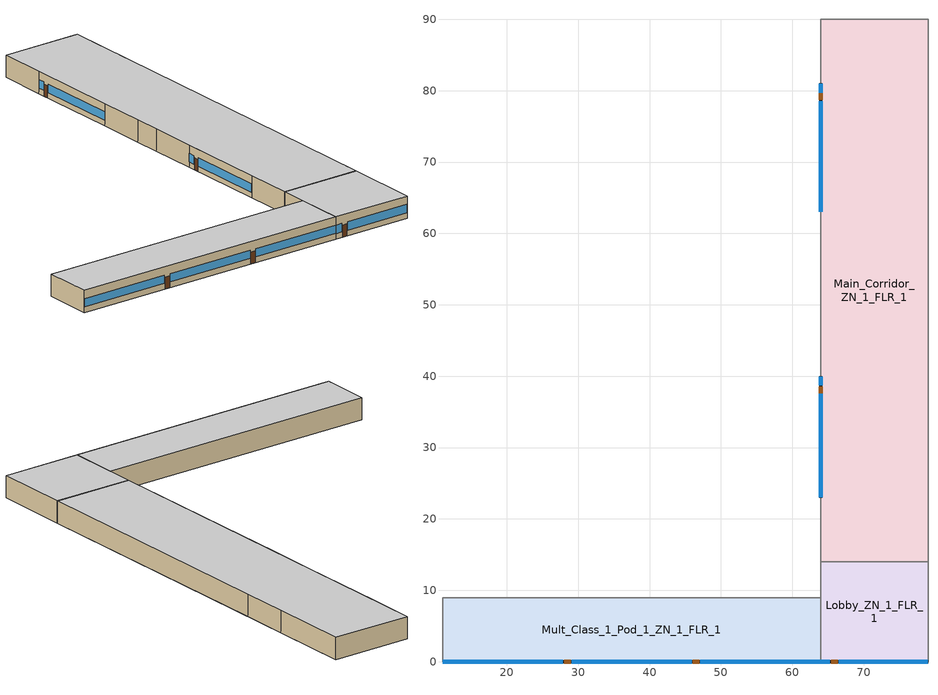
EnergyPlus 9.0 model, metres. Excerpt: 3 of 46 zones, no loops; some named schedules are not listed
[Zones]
Mult_Class_1_Pod_1_ZN_1_FLR_1
 floor ground (Mult_Class_1_Pod_1_ZN_1_FLR_1_Floor_Ffactor): 11,9 64,9 64,0 11,0 z0
 wall outside (nonres_ext_wall): 11,0 64,0 z0:4
 wall to Lobby_ZN_1_FLR_1 (int_wall): 64,0 64,9 z0:4
 wall to Corridor_Pod_1_ZN_1_FLR_1 (int_wall): 64,9 11,9 z0:4
 wall to Corner_Class_1_Pod_1_ZN_1_FLR_1 (int_wall): 11,9 11,0 z0:4
 window (NonresWindow_U_0.37_SHGC_0.36): 11.05,0 27.87,0 / 29.09,0 45.91,0 / 47.13,0 63.95,0 z1.03:2.5
 door (Swinging Door_con): 28.05,0 28.96,0 / 46.08,0 46.99,0 z0:2.13
 ceiling to Mult_Class_1_Pod_1_ZN_1_FLR_2 (int_slab_ceiling): 11,0 64,0 64,9 11,9 z4
Main_Corridor_ZN_1_FLR_1
 floor ground (Main_Corridor_ZN_1_FLR_1_Floor_Ffactor): 64,90 79,90 79,14 64,14 z0
 wall outside (nonres_ext_wall): 64,81 64,63 / 64,40 64,23 z0:4
 wall to Lobby_ZN_1_FLR_1 (int_wall): 64,14 79,14 z0:4
 wall to Gym_ZN_1_FLR_1 (int_wall): 79,14 79,66 z0:4
 wall to Mech_ZN_1_FLR_1 (int_wall): 79,66 79,75 z0:4
 wall to Auditorium_ZN_1_FLR_1 (nonres_ext_wall): 79,75 79,90 z0:4
 wall to Bathrooms_ZN_1_FLR_1 (int_wall): 79,90 64,90 z0:4
 wall to Mult_Class_1_Pod_3_ZN_1_FLR_1 (int_wall): 64,90 64,81 z0:4
 wall to Mult_Class_2_Pod_2_ZN_1_FLR_1 (int_wall): 64,63 64,54 z0:4
 wall to Corridor_Pod_2_ZN_1_FLR_1 (int_wall): 64,54 64,49 z0:4
 wall to Mult_Class_1_Pod_2_ZN_1_FLR_1 (int_wall): 64,49 64,40 z0:4
 wall to Mult_Class_2_Pod_1_ZN_1_FLR_1 (int_wall): 64,23 64,14 z0:4
 window (NonresWindow_U_0.37_SHGC_0.36): 64,80.95 64,79.73 / 64,78.51 64,63.05 z1:2.51; 64,39.95 64,38.73 / 64,37.51 64,23.05 z0.99:2.51
 door (Swinging Door_con): 64,79.62 64,78.7 / 64,38.55 64,37.63 z0:2.13
 ceiling to Main_Corridor_ZN_1_FLR_2 (int_slab_ceiling): 64,14 79,14 79,90 64,90 z4
Lobby_ZN_1_FLR_1
 floor ground (Lobby_ZN_1_FLR_1_Floor_Ffactor): 64,14 79,14 79,0 64,0 z0
 wall outside (nonres_ext_wall): 64,0 79,0 z0:4
 wall to Offices_ZN_1_FLR_1 (int_wall): 79,0 79,14 z0:4
 wall to Corridor_Pod_1_ZN_1_FLR_1 (int_wall): 64,14 64,9 z0:4
 window (NonresWindow_U_0.37_SHGC_0.36): 64.05,0 65.27,0 / 66.49,0 78.95,0 z0.97:2.51
 door (Swinging Door_con): 65.43,0 66.35,0 z0:2.13
 ceiling to Lobby_ZN_1_FLR_2 (int_slab_ceiling): 64,0 79,0 79,14 64,14 z4
[Building]
SchoolSecondary: North Axis {deg}=0; Terrain=City; Loads Convergence Tolerance Value=0.04; Temperature Convergence Tolerance Value {deltaC}=0.2; Solar Distribution=FullInteriorAndExterior; Maximum Number of Warmup Days=25; Minimum Number of Warmup Days=6
[Site:Location]
Site:Location=New.York-John.F.Kennedy.Intl.AP_NY_USA WMO=744860; Latitude {N+ S-}=40.66; Longitude {W- E+}=-73.8; Time Zone Relative to GMT {GMT+/-}=-5; Elevation {m}=7
[SizingPeriod:DesignDay] Day of Month=21; Dry-Bulb Temperature Range Modifier Type=DefaultMultipliers; Humidity Condition Type=Wetbulb; Barometric Pressure {Pa}=101241; Rain {Yes/No}=No; Snow on ground {Yes/No}=No; Daylight Savings Time Indicator=No
Name | Month | Day Type | Maximum Dry-Bulb Temperature {C} | Daily Dry-Bulb Temperature Range {C} | Wetbulb at Maximum Dry-Bulb {C} | Wind Speed {m/s} design conditions vs. traditional 6.71 m/s (15 mph) | Wind Direction {Degrees; N=0, S=180} | Solar Model Indicator | Clearness {0.0 to 1.1} | Wind Speed {m/s} design conditions vs. traditional 3.35 m/s (7mph) | ASHRAE Clear Sky Optical Depth for Beam Irradiance (taub) | ASHRAE Clear Sky Optical Depth for Diffuse Irradiance (taud)
New.York-John.F.Kennedy.Intl.AP_NY_USA Ann Htg 99.6% Condns DB | 1 | WinterDesignDay | -10.7 | 0 | -10.7 | 7.5 | 320 | ASHRAEClearSky | 0
New.York-John.F.Kennedy.Intl.AP_NY_USA Ann Clg .4% Condns DB=>MWB | 7 | SummerDesignDay | 32.1 | 7.4 | 23.1 |  | 230 | ASHRAETau |  | 5.6 | 0.541 | 1.8
[Site:WaterMainsTemperature]
Calculation Method=CORRELATION; Annual average outdoor air temperature {C}=12.4667; Maximum difference in monthly average outdoor air temperatures {C}=25.2
[Site:GroundTemperature:FCfactorMethod]
January Ground Temperature {C}=14; February Ground Temperature {C}=7.3; March Ground Temperature {C}=3.3; April Ground Temperature {C}=1.2; May Ground Temperature {C}=-0.2; June Ground Temperature {C}=5.6; July Ground Temperature {C}=10.9; August Ground Temperature {C}=16.1; September Ground Temperature {C}=21.7; October Ground Temperature {C}=25; November Ground Temperature {C}=24.8; December Ground Temperature {C}=19.9
[Material:NoMass]
Opaque Door panel_con: MediumRough, 0.475964, 0.9, 0.7, 0.7
CP02 CARPET PAD: VeryRough, 0.21648, 0.9, 0.7, 0.8
Nonres_Exterior_Wall_Insulation: MediumSmooth, 2.368, 0.9, 0.7, 0.7
[Construction]
Swinging Door_con: Opaque Door panel_con
InteriorFurnishings: Std Wood 6inch
int_wall: G01 13mm gypsum board, G01 13mm gypsum board
int_slab_ceiling: CP02 CARPET PAD, 100mm Normalweight concrete floor
nonres_ext_wall: F07 25mm stucco, G01 16mm gypsum board, Nonres_Exterior_Wall_Insulation, G01 16mm gypsum board
NonresWindow_U_0.37_SHGC_0.36: Nonres Window Glazing Layer
[Material]
Name | Roughness | Thickness {m} | Conductivity {W/m-K} | Density {kg/m3} | Specific Heat {J/kg-K} | Thermal Absorptance | Solar Absorptance | Visible Absorptance | Absorptance:Thermal | Absorptance:Solar | Absorptance:Visible
Std Wood 6inch | MediumSmooth | 0.15 | 0.12 | 540 | 1210 | 0.9 | 0.7 | 0.7
F07 25mm stucco | Smooth | 0.0254 | 0.72 | 1856 | 840 | 0.9 | 0.7 | 0.7
G01 13mm gypsum board | Smooth | 0.0127 | 0.16 | 800 | 1090 |  |  |  | 0.9 | 0.7 | 0.5
G01 16mm gypsum board | MediumSmooth | 0.0159 | 0.16 | 800 | 1090
100mm Normalweight concrete floor | MediumRough | 0.1016 | 2.31 | 2322 | 832
[WindowMaterial:SimpleGlazingSystem]
Nonres Window Glazing Layer: U-Factor {W/m2-K}=2.10096; Solar Heat Gain Coefficient=0.36; Visible Transmittance=0.396
[Construction:FfactorGroundFloor] F-Factor=0.90012
Name | Area | PerimeterExposed
Mult_Class_1_Pod_1_ZN_1_FLR_1_Floor_Ffactor | 477 | 53
Main_Corridor_ZN_1_FLR_1_Floor_Ffactor | 1140 | 35
Lobby_ZN_1_FLR_1_Floor_Ffactor | 210 | 15
[Zone] Type=1; Multiplier=1; Ceiling Height {m}=4; Floor Area {m2}=autocalculate; Part of Total Floor Area=Yes
Name | Volume {m3}
Mult_Class_1_Pod_1_ZN_1_FLR_1 | 1908
Main_Corridor_ZN_1_FLR_1 | 4560
Lobby_ZN_1_FLR_1 | 840
[InternalMass] Construction=InteriorFurnishings
Name | Zone | Surface Area {m2}
Mult_Class_1_Pod_1_ZN_1_FLR_1_InternalMass_1 | Mult_Class_1_Pod_1_ZN_1_FLR_1 | 954
Main_Corridor_ZN_1_FLR_1_InternalMass_1 | Main_Corridor_ZN_1_FLR_1 | 2280
Lobby_ZN_1_FLR_1_InternalMass_1 | Lobby_ZN_1_FLR_1 | 420
[People]
Mult_Class_1_Pod_1_ZN_1_FLR_1: Zone or ZoneList=Mult_Class_1_Pod_1_ZN_1_FLR_1; Number of People Schedule=BLDG_OCC_SCH; Number of People Calculation Method=Area/Person; Zone Floor Area per Person {m2/person}=2.654; Fraction Radiant=0.3; Sensible Heat Fraction=AUTOCALCULATE; Activity Level Schedule=ACTIVITY_SCH; Enable ASHRAE 55 Comfort Warnings=No; Mean Radiant Temperature Calculation Type=ZoneAveraged; Work Efficiency Schedule=WORK_EFF_SCH; Clothing Insulation Calculation Method=ClothingInsulationSchedule; Clothing Insulation Schedule=CLOTHING_SCH; Air Velocity Schedule=AIR_VELO_SCH; Thermal Comfort Model 1 Type=FANGER
[Lights] Design Level Calculation Method=Watts/Area; Return Air Fraction=0; Fraction Radiant=0.37; Fraction Visible=0.2; Fraction Replaceable=1; Return Air Fraction Calculated from Plenum Temperature=No
Name | Zone or ZoneList | Schedule | Watts per Zone Floor Area {W/m2}
Mult_Class_1_Pod_1_ZN_1_FLR_1_Lights | Mult_Class_1_Pod_1_ZN_1_FLR_1 | BLDG_LIGHT_CLASSROOM_SCH | 7.64238
Main_Corridor_ZN_1_FLR_1_Lights | Main_Corridor_ZN_1_FLR_1 | BLDG_LIGHT_CORRIDOR_SCH | 4.4132
Lobby_ZN_1_FLR_1_Lights | Lobby_ZN_1_FLR_1 | BLDG_LIGHT_LOBBYFLR1_SCH | 9.04168
[ElectricEquipment] Schedule=BLDG_EQUIP_SCH; Design Level Calculation Method=EquipmentLevel; Fraction Latent=0; Fraction Radiant=0.5; Fraction Lost=0
Name | Zone or ZoneList | Design Level {W}
Mult_Class_1_Pod_1_ZN_1_FLR_1_PlugMisc_Equip | Mult_Class_1_Pod_1_ZN_1_FLR_1 | 4770
Main_Corridor_ZN_1_FLR_1_PlugMisc_Equip | Main_Corridor_ZN_1_FLR_1 | 4560
Lobby_ZN_1_FLR_1_PlugMisc_Equip | Lobby_ZN_1_FLR_1 | 840
[Daylighting:Controls] Daylighting Method=SplitFlux; Lighting Control Type=Continuousoff; Minimum Input Power Fraction for Continuous or ContinuousOff Dimming Control=0.2; Minimum Light Output Fraction for Continuous or ContinuousOff Dimming Control=0.2; Number of Stepped Control Steps=3; Probability Lighting will be Reset When Needed in Manual Stepped Control=1; Glare Calculation Azimuth Angle of View Direction Clockwise from Zone y-Axis {deg}=180; Maximum Allowable Discomfort Glare Index=22
Name | Zone | Glare Calculation Daylighting Reference Point | Daylighting Reference Point 1 | Fraction of Zone Controlled by Reference Point 1 | Illuminance Setpoint at Reference Point 1 {lux} | Daylighting Reference Point 2 | Fraction of Zone Controlled by Reference Point 2 | Illuminance Setpoint at Reference Point 2 {lux}
Mult_Class_1_Pod_1_ZN_1_FLR_1_DaylCtrl | Mult_Class_1_Pod_1_ZN_1_FLR_1 | Mult_Class_1_Pod_1_ZN_1_FLR_1_DaylRefPt1 | Mult_Class_1_Pod_1_ZN_1_FLR_1_DaylRefPt1 | 0.28 | 377 | Mult_Class_1_Pod_1_ZN_1_FLR_1_DaylRefPt2 | 0.28 | 377
Lobby_ZN_1_FLR_1_DaylCtrl | Lobby_ZN_1_FLR_1 | Lobby_ZN_1_FLR_1_DaylRefPt1 | Lobby_ZN_1_FLR_1_DaylRefPt1 | 0.18 | 269 | Lobby_ZN_1_FLR_1_DaylRefPt2 | 0.18 | 269
[ZoneInfiltration:DesignFlowRate] Temperature Term Coefficient=0; Velocity Squared Term Coefficient=0
Name | Zone or ZoneList | Schedule | Design Flow Rate Calculation Method | Flow per Exterior Surface Area {m3/s-m2} | Constant Term Coefficient | Velocity Term Coefficient | Design Flow Rate {m3/s}
Mult_Class_1_Pod_1_ZN_1_FLR_1_Infiltration | Mult_Class_1_Pod_1_ZN_1_FLR_1 | INFIL_SCH_PNNL | Flow/ExteriorArea | 0.00056896 | 0 | 0.224
Main_Corridor_ZN_1_FLR_1_Infiltration | Main_Corridor_ZN_1_FLR_1 | INFIL_SCH_PNNL | Flow/ExteriorArea | 0.00056896 | 0 | 0.224
Lobby_ZN_1_FLR_1_Infiltration | Lobby_ZN_1_FLR_1 | INFIL_SCH_PNNL | Flow/ExteriorArea | 0.00056896 | 0 | 0.224
Lobby_ZN_1_FLR_1_Door_Infiltration | Lobby_ZN_1_FLR_1 | INFIL_Door_Opening_SCH | Flow/Zone |  | 1 | 0 | 5.11449
[Exterior:Lights] Control Option=AstronomicalClock
Name | Schedule | Design Level {W}
Exterior_Lights_a | Exterior_lighting_schedule_a | 441.8
Exterior_Lights_b | Exterior_lighting_schedule_b_2016 | 2994.5
Exterior_Lights_c | Exterior_lighting_schedule_c_2016 | 2973.7
[EnergyManagementSystem:Program]
SET_Gym_ZN_1_FLR_1_Light_EMS_Program: SET Gym_ZN_1_FLR_1_LSr_IP=0.093*Gym_ZN_1_FLR_1_LSr/Gym_ZN_1_FLR_1_Area; IF (Gym_ZN_1_FLR_1_OSr <= 0) && (Gym_ZN_1_FLR_1_LSr_IP >= 0.02); SET Gym_ZN_1_FLR_1_LAr = 0.02*Gym_ZN_1_FLR_1_Area/0.09290304; ELSE; SET Gym_ZN_1_FLR_1_LAr = NULL; ENDIF
SET_Kitchen_ZN_1_FLR_1_Light_EMS_Program: SET Kitchen_ZN_1_FLR_1_LSr_IP=0.093*Kitchen_ZN_1_FLR_1_LSr/Kitchen_ZN_1_FLR_1_Area; IF (Kitchen_ZN_1_FLR_1_OSr <= 0) && (Kitchen_ZN_1_FLR_1_LSr_IP >= 0.02); SET Kitchen_ZN_1_FLR_1_LAr = 0.02*Kitchen_ZN_1_FLR_1_Area/0.09290304; ELSE; SET Kitchen_ZN_1_FLR_1_LAr = NULL; ENDIF
SET_Cafeteria_ZN_1_FLR_1_Light_EMS_Program: SET Cafeteria_ZN_1_FLR_1_LSr_IP=0.093*Cafeteria_ZN_1_FLR_1_LSr/Cafeteria_ZN_1_FLR_1_Area; IF (Cafeteria_ZN_1_FLR_1_OSr <= 0) && (Cafeteria_ZN_1_FLR_1_LSr_IP >= 0.02); SET Cafeteria_ZN_1_FLR_1_LAr = 0.02*Cafeteria_ZN_1_FLR_1_Area/0.09290304; ELSE; SET Cafeteria_ZN_1_FLR_1_LAr = NULL; ENDIF
SET_cCL1_Pod_1_ZN_1_FLR_2_Light_EMS_Program: SET cCL1_Pod_1_ZN_1_FLR_2_LSr_IP=0.093*cCL1_Pod_1_ZN_1_FLR_2_LSr/cCL1_Pod_1_ZN_1_FLR_2_Area; IF (cCL1_Pod_1_ZN_1_FLR_2_OSr <= 0) && (cCL1_Pod_1_ZN_1_FLR_2_LSr_IP >= 0.02); SET cCL1_Pod_1_ZN_1_FLR_2_LAr = 0.02*cCL1_Pod_1_ZN_1_FLR_2_Area/0.09290304; ELSE; SET cCL1_Pod_1_ZN_1_FLR_2_LAr = NULL; ENDIF
SET_mCl1_Pod_1_ZN_1_FLR_2_Light_EMS_Program: SET mCl1_Pod_1_ZN_1_FLR_2_LSr_IP=0.093*mCl1_Pod_1_ZN_1_FLR_2_LSr/mCl1_Pod_1_ZN_1_FLR_2_Area; IF (mCl1_Pod_1_ZN_1_FLR_2_OSr <= 0) && (mCl1_Pod_1_ZN_1_FLR_2_LSr_IP >= 0.02); SET mCl1_Pod_1_ZN_1_FLR_2_LAr = 0.02*mCl1_Pod_1_ZN_1_FLR_2_Area/0.09290304; ELSE; SET mCl1_Pod_1_ZN_1_FLR_2_LAr = NULL; ENDIF
SET_cPOD1_ZN_1_FLR_2_Light_EMS_Program: SET cPOD1_ZN_1_FLR_2_LSr_IP=0.093*cPOD1_ZN_1_FLR_2_LSr/cPOD1_ZN_1_FLR_2_Area; IF (cPOD1_ZN_1_FLR_2_OSr <= 0) && (cPOD1_ZN_1_FLR_2_LSr_IP >= 0.02); SET cPOD1_ZN_1_FLR_2_LAr = 0.02*cPOD1_ZN_1_FLR_2_Area/0.09290304; ELSE; SET cPOD1_ZN_1_FLR_2_LAr = NULL; ENDIF
SET_cCL2_Pod_1_ZN_1_FLR_2_Light_EMS_Program: SET cCL2_Pod_1_ZN_1_FLR_2_LSr_IP=0.093*cCL2_Pod_1_ZN_1_FLR_2_LSr/cCL2_Pod_1_ZN_1_FLR_2_Area; IF (cCL2_Pod_1_ZN_1_FLR_2_OSr <= 0) && (cCL2_Pod_1_ZN_1_FLR_2_LSr_IP >= 0.02); SET cCL2_Pod_1_ZN_1_FLR_2_LAr = 0.02*cCL2_Pod_1_ZN_1_FLR_2_Area/0.09290304; ELSE; SET cCL2_Pod_1_ZN_1_FLR_2_LAr = NULL; ENDIF
SET_mCl2_Pod_1_ZN_1_FLR_2_Light_EMS_Program: SET mCl2_Pod_1_ZN_1_FLR_2_LSr_IP=0.093*mCl2_Pod_1_ZN_1_FLR_2_LSr/mCl2_Pod_1_ZN_1_FLR_2_Area; IF (mCl2_Pod_1_ZN_1_FLR_2_OSr <= 0) && (mCl2_Pod_1_ZN_1_FLR_2_LSr_IP >= 0.02); SET mCl2_Pod_1_ZN_1_FLR_2_LAr = 0.02*mCl2_Pod_1_ZN_1_FLR_2_Area/0.09290304; ELSE; SET mCl2_Pod_1_ZN_1_FLR_2_LAr = NULL; ENDIF
SET_cCL1_Pod_2_ZN_1_FLR_2_Light_EMS_Program: SET cCL1_Pod_2_ZN_1_FLR_2_LSr_IP=0.093*cCL1_Pod_2_ZN_1_FLR_2_LSr/cCL1_Pod_2_ZN_1_FLR_2_Area; IF (cCL1_Pod_2_ZN_1_FLR_2_OSr <= 0) && (cCL1_Pod_2_ZN_1_FLR_2_LSr_IP >= 0.02); SET cCL1_Pod_2_ZN_1_FLR_2_LAr = 0.02*cCL1_Pod_2_ZN_1_FLR_2_Area/0.09290304; ELSE; SET cCL1_Pod_2_ZN_1_FLR_2_LAr = NULL; ENDIF
SET_mCl1_Pod_2_ZN_1_FLR_2_Light_EMS_Program: SET mCl1_Pod_2_ZN_1_FLR_2_LSr_IP=0.093*mCl1_Pod_2_ZN_1_FLR_2_LSr/mCl1_Pod_2_ZN_1_FLR_2_Area; IF (mCl1_Pod_2_ZN_1_FLR_2_OSr <= 0) && (mCl1_Pod_2_ZN_1_FLR_2_LSr_IP >= 0.02); SET mCl1_Pod_2_ZN_1_FLR_2_LAr = 0.02*mCl1_Pod_2_ZN_1_FLR_2_Area/0.09290304; ELSE; SET mCl1_Pod_2_ZN_1_FLR_2_LAr = NULL; ENDIF
SET_cPOD2_ZN_1_FLR_2_Light_EMS_Program: SET cPOD2_ZN_1_FLR_2_LSr_IP=0.093*cPOD2_ZN_1_FLR_2_LSr/cPOD2_ZN_1_FLR_2_Area; IF (cPOD2_ZN_1_FLR_2_OSr <= 0) && (cPOD2_ZN_1_FLR_2_LSr_IP >= 0.02); SET cPOD2_ZN_1_FLR_2_LAr = 0.02*cPOD2_ZN_1_FLR_2_Area/0.09290304; ELSE; SET cPOD2_ZN_1_FLR_2_LAr = NULL; ENDIF
SET_cCL2_Pod_2_ZN_1_FLR_2_Light_EMS_Program: SET cCL2_Pod_2_ZN_1_FLR_2_LSr_IP=0.093*cCL2_Pod_2_ZN_1_FLR_2_LSr/cCL2_Pod_2_ZN_1_FLR_2_Area; IF (cCL2_Pod_2_ZN_1_FLR_2_OSr <= 0) && (cCL2_Pod_2_ZN_1_FLR_2_LSr_IP >= 0.02); SET cCL2_Pod_2_ZN_1_FLR_2_LAr = 0.02*cCL2_Pod_2_ZN_1_FLR_2_Area/0.09290304; ELSE; SET cCL2_Pod_2_ZN_1_FLR_2_LAr = NULL; ENDIF
SET_mCl2_Pod_2_ZN_1_FLR_2_Light_EMS_Program: SET mCl2_Pod_2_ZN_1_FLR_2_LSr_IP=0.093*mCl2_Pod_2_ZN_1_FLR_2_LSr/mCl2_Pod_2_ZN_1_FLR_2_Area; IF (mCl2_Pod_2_ZN_1_FLR_2_OSr <= 0) && (mCl2_Pod_2_ZN_1_FLR_2_LSr_IP >= 0.02); SET mCl2_Pod_2_ZN_1_FLR_2_LAr = 0.02*mCl2_Pod_2_ZN_1_FLR_2_Area/0.09290304; ELSE; SET mCl2_Pod_2_ZN_1_FLR_2_LAr = NULL; ENDIF
SET_cCL1_Pod_3_ZN_1_FLR_2_Light_EMS_Program: SET cCL1_Pod_3_ZN_1_FLR_2_LSr_IP=0.093*cCL1_Pod_3_ZN_1_FLR_2_LSr/cCL1_Pod_3_ZN_1_FLR_2_Area; IF (cCL1_Pod_3_ZN_1_FLR_2_OSr <= 0) && (cCL1_Pod_3_ZN_1_FLR_2_LSr_IP >= 0.02); SET cCL1_Pod_3_ZN_1_FLR_2_LAr = 0.02*cCL1_Pod_3_ZN_1_FLR_2_Area/0.09290304; ELSE; SET cCL1_Pod_3_ZN_1_FLR_2_LAr = NULL; ENDIF
SET_mCl1_Pod_3_ZN_1_FLR_2_Light_EMS_Program: SET mCl1_Pod_3_ZN_1_FLR_2_LSr_IP=0.093*mCl1_Pod_3_ZN_1_FLR_2_LSr/mCl1_Pod_3_ZN_1_FLR_2_Area; IF (mCl1_Pod_3_ZN_1_FLR_2_OSr <= 0) && (mCl1_Pod_3_ZN_1_FLR_2_LSr_IP >= 0.02); SET mCl1_Pod_3_ZN_1_FLR_2_LAr = 0.02*mCl1_Pod_3_ZN_1_FLR_2_Area/0.09290304; ELSE; SET mCl1_Pod_3_ZN_1_FLR_2_LAr = NULL; ENDIF
SET_cPOD3_ZN_1_FLR_2_Light_EMS_Program: SET cPOD3_ZN_1_FLR_2_LSr_IP=0.093*cPOD3_ZN_1_FLR_2_LSr/cPOD3_ZN_1_FLR_2_Area; IF (cPOD3_ZN_1_FLR_2_OSr <= 0) && (cPOD3_ZN_1_FLR_2_LSr_IP >= 0.02); SET cPOD3_ZN_1_FLR_2_LAr = 0.02*cPOD3_ZN_1_FLR_2_Area/0.09290304; ELSE; SET cPOD3_ZN_1_FLR_2_LAr = NULL; ENDIF
SET_cCL2_Pod_3_ZN_1_FLR_2_Light_EMS_Program: SET cCL2_Pod_3_ZN_1_FLR_2_LSr_IP=0.093*cCL2_Pod_3_ZN_1_FLR_2_LSr/cCL2_Pod_3_ZN_1_FLR_2_Area; IF (cCL2_Pod_3_ZN_1_FLR_2_OSr <= 0) && (cCL2_Pod_3_ZN_1_FLR_2_LSr_IP >= 0.02); SET cCL2_Pod_3_ZN_1_FLR_2_LAr = 0.02*cCL2_Pod_3_ZN_1_FLR_2_Area/0.09290304; ELSE; SET cCL2_Pod_3_ZN_1_FLR_2_LAr = NULL; ENDIF
SET_mCl2_Pod_3_ZN_1_FLR_2_Light_EMS_Program: SET mCl2_Pod_3_ZN_1_FLR_2_LSr_IP=0.093*mCl2_Pod_3_ZN_1_FLR_2_LSr/mCl2_Pod_3_ZN_1_FLR_2_Area; IF (mCl2_Pod_3_ZN_1_FLR_2_OSr <= 0) && (mCl2_Pod_3_ZN_1_FLR_2_LSr_IP >= 0.02); SET mCl2_Pod_3_ZN_1_FLR_2_LAr = 0.02*mCl2_Pod_3_ZN_1_FLR_2_Area/0.09290304; ELSE; SET mCl2_Pod_3_ZN_1_FLR_2_LAr = NULL; ENDIF
SET_Main_Corridor_ZN_1_FLR_2_Light_EMS_Program: SET Main_Corridor_ZN_1_FLR_2_LSr_IP=0.093*Main_Corridor_ZN_1_FLR_2_LSr/Main_Corridor_ZN_1_FLR_2_Area; IF (Main_Corridor_ZN_1_FLR_2_OSr <= 0) && (Main_Corridor_ZN_1_FLR_2_LSr_IP >= 0.02); SET Main_Corridor_ZN_1_FLR_2_LAr = 0.02*Main_Corridor_ZN_1_FLR_2_Area/0.09290304; ELSE; SET Main_Corridor_ZN_1_FLR_2_LAr = NULL; ENDIF
SET_Lobby_ZN_1_FLR_2_Light_EMS_Program: SET Lobby_ZN_1_FLR_2_LSr_IP=0.093*Lobby_ZN_1_FLR_2_LSr/Lobby_ZN_1_FLR_2_Area; IF (Lobby_ZN_1_FLR_2_OSr <= 0) && (Lobby_ZN_1_FLR_2_LSr_IP >= 0.02); SET Lobby_ZN_1_FLR_2_LAr = 0.02*Lobby_ZN_1_FLR_2_Area/0.09290304; ELSE; SET Lobby_ZN_1_FLR_2_LAr = NULL; ENDIF
SET_Mech_ZN_1_FLR_2_Light_EMS_Program: SET Mech_ZN_1_FLR_2_LSr_IP=0.093*Mech_ZN_1_FLR_2_LSr/Mech_ZN_1_FLR_2_Area; IF (Mech_ZN_1_FLR_2_OSr <= 0) && (Mech_ZN_1_FLR_2_LSr_IP >= 0.02); SET Mech_ZN_1_FLR_2_LAr = 0.02*Mech_ZN_1_FLR_2_Area/0.09290304; ELSE; SET Mech_ZN_1_FLR_2_LAr = NULL; ENDIF
